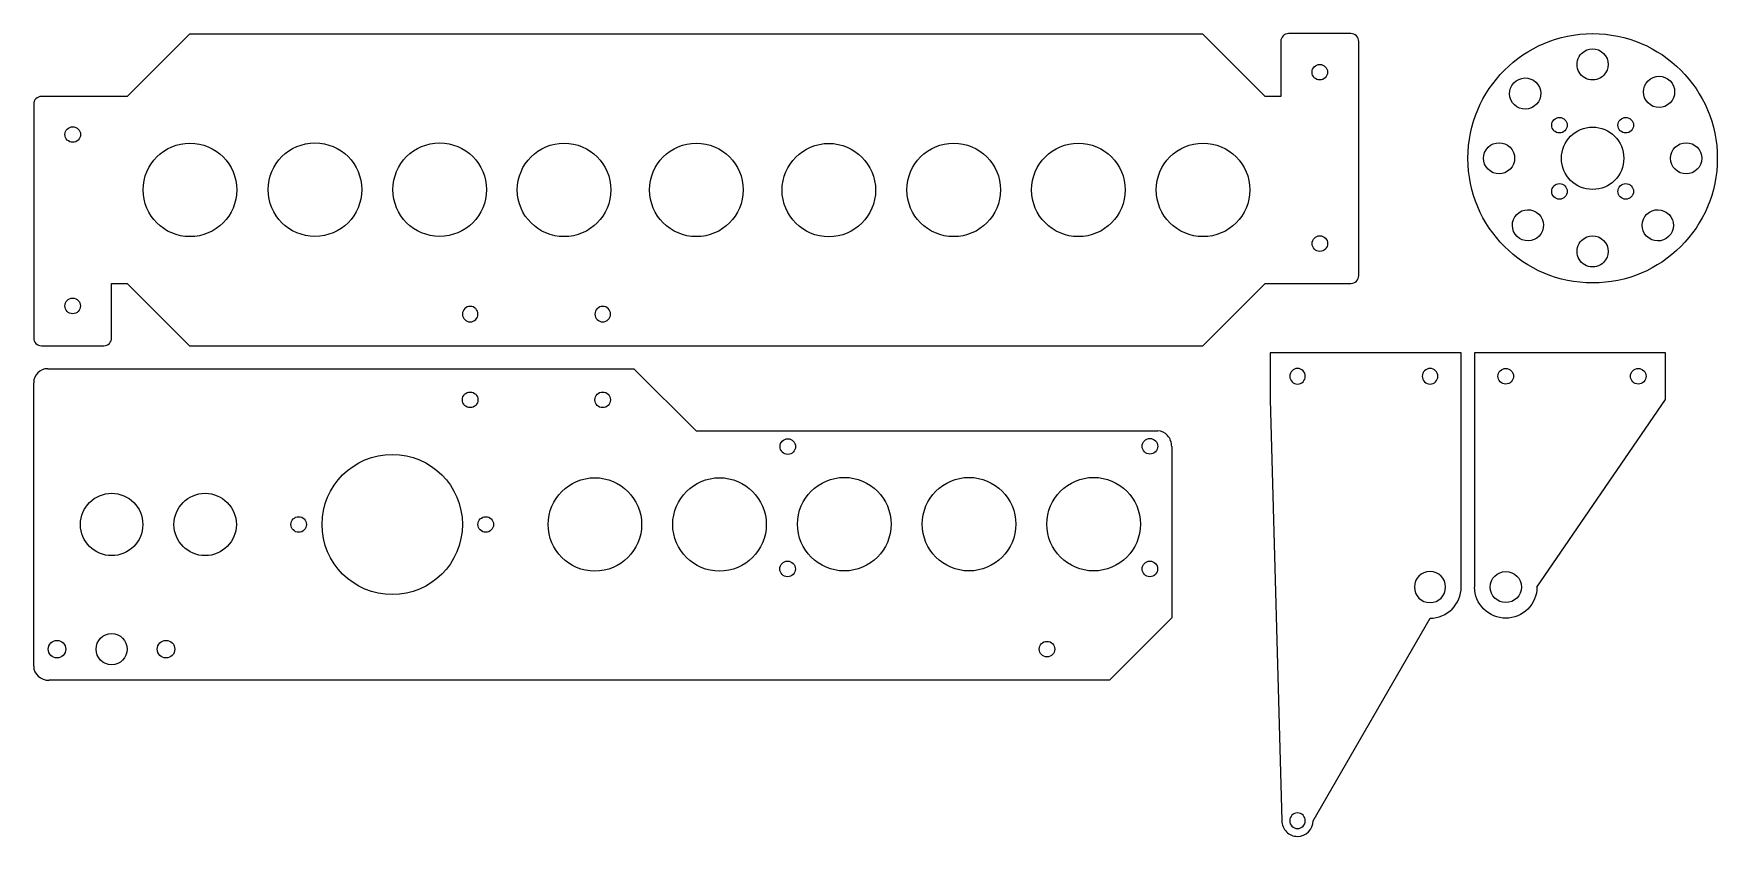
# Model space of a CAD drawing. Extents: x 0 to 27, y 0.1 to 12.9.
import ezdxf

# ---------------------------------------------------------------- set-up
doc = ezdxf.new("R2010")
doc.units = 0
doc.header["$MEASUREMENT"] = 0
doc.layers.get('0').update_dxf_attribs({"linetype": 'CONTINUOUS'})

msp = doc.modelspace()

# ---------------------------------------------------------------- linework, layer by layer
at = {"color": 7, "linetype": 'CONTINUOUS'}
for p, q in [((0.006944, 2.780172), (0.006944, 7.330172)), ((0.231944, 7.555172), (9.631944, 7.555172)), ((9.631944, 7.555172), (10.631944, 6.555172)), ((10.631944, 6.555172), (18.031944, 6.555172)), ((18.256944, 6.305172), (18.256944, 3.555172)), ((18.256944, 3.555172), (17.256944, 2.555172)), ((20.52434, 0.301777), (22.39934, 3.551777)), ((17.256944, 2.555172), (0.256944, 2.555172))]:
    msp.add_line(p, q, dxfattribs=at)
for points in [[(2.507909, 12.923381), (1.506944, 11.919602), (0.131944, 11.923228, 0.414214), (0.006944, 11.798228), (0.006944, 8.048381, 0.414214), (0.131944, 7.923381), (1.131944, 7.923381, 0.414214), (1.256944, 8.048381), (1.256944, 8.923381)], [(1.256944, 8.923381), (1.506944, 8.923381), (2.506944, 7.923381), (18.756944, 7.923381), (19.756944, 8.923381), (21.131944, 8.923228, 0.414214), (21.256944, 9.048228), (21.256944, 12.805172, 0.414214), (21.131944, 12.930172), (20.131944, 12.930172)], [(20.131944, 12.930172, 0.414214), (20.006944, 12.805172), (20.006944, 11.923381), (19.756944, 11.923381), (18.756944, 12.923381), (2.507909, 12.923381)], [(22.39934, 3.551777, 0.414214), (22.89934, 4.051777), (22.89934, 7.808567), (19.83684, 7.808567), (19.83684, 7.058567), (20.02434, 0.301777, 0.414214), (20.27434, 0.051777)], [(24.114548, 4.051777, -0.414214), (23.614548, 3.551777, -0.414214), (23.114548, 4.051777)]]:
    msp.add_lwpolyline(points, format="xyb", dxfattribs=at)
for points in [[(27.006944, 10.930172, -1), (23.006944, 10.930172, -1)], [(20.506944, 12.311962, -1), (20.756944, 12.311962, -1)], [(24.830168, 12.613739, -1), (25.183721, 12.260186, -1)], [(23.822359, 12.19698, -1), (24.02732, 11.74092, -1)], [(25.89563, 12.17241, -1), (26.249183, 11.818857, -1)], [(0.507909, 11.311809, -1), (0.757909, 11.311809, -1)], [(24.350694, 11.461422, -1), (24.600694, 11.461422, -1)], [(24.506944, 10.930172, -1), (25.506944, 10.930172, -1)], [(25.413194, 11.461422, -1), (25.663194, 11.461422, -1)], [(1.763118, 10.423381, -1), (3.263118, 10.423381, -1)], [(3.767554, 10.427161, -1), (5.267554, 10.427161, -1)], [(5.768326, 10.427161, -1), (7.268326, 10.427161, -1)], [(7.763117, 10.423381, -1), (9.263117, 10.423381, -1)], [(9.884548, 10.423381, -1), (11.384548, 10.423381, -1)], [(12.008757, 10.419602, -1), (13.508757, 10.419602, -1)], [(14.011381, 10.423381, -1), (15.511381, 10.423381, -1)], [(16.010957, 10.423381, -1), (17.510957, 10.423381, -1)], [(18.009993, 10.423381, -1), (19.509993, 10.423381, -1)], [(23.330168, 11.106949, -1), (23.683721, 10.753395, -1)], [(26.256944, 10.930172, -1), (26.756944, 10.930172, -1)], [(24.350694, 10.398922, -1), (24.600694, 10.398922, -1)], [(25.413194, 10.398922, -1), (25.663194, 10.398922, -1)], [(23.789839, 10.029711, -1), (24.149509, 9.682382, -1)], [(26.232527, 10.028471, -1), (25.872857, 9.681141, -1)], [(20.507909, 9.561323, -1), (20.757909, 9.561323, -1)], [(24.830168, 9.613739, -1), (25.183721, 9.260186, -1)], [(0.506944, 8.561962, -1), (0.756944, 8.561962, -1)], [(7.132292, 8.430172, 1), (6.882292, 8.430172, 1)], [(9.257708, 8.430172, 1), (9.007708, 8.430172, 1)], [(20.399688, 7.433567, 1), (20.149688, 7.433567, 1)], [(22.525104, 7.433567, 1), (22.275104, 7.433567, 1)], [(23.488785, 7.433567, -1), (23.738785, 7.433567, -1)], [(25.614201, 7.433567, -1), (25.864201, 7.433567, -1)], [(6.881944, 7.055172, -1), (7.131944, 7.055172, -1)], [(9.006944, 7.055172, -1), (9.256944, 7.055172, -1)], [(11.975694, 6.305172, -1), (12.225694, 6.305172, -1)], [(17.783287, 6.310005, -1), (18.033287, 6.310005, -1)], [(4.631944, 5.055172, -1), (6.881944, 5.055172, -1)], [(8.25652, 5.055172, -1), (9.75652, 5.055172, -1)], [(10.255556, 5.055172, -1), (11.755556, 5.055172, -1)], [(12.256944, 5.06038, -1), (13.756944, 5.06038, -1)], [(14.25652, 5.06038, -1), (15.75652, 5.06038, -1)], [(16.255556, 5.06038, -1), (17.755556, 5.06038, -1)], [(0.756944, 5.055172, -1), (1.756944, 5.055172, -1)], [(2.256944, 5.055172, -1), (3.256944, 5.055172, -1)], [(4.131944, 5.055172, -1), (4.381944, 5.055172, -1)], [(7.131944, 5.055172, -1), (7.381944, 5.055172, -1)], [(11.971433, 4.342005, -1), (12.221433, 4.342005, -1)], [(17.781725, 4.342005, -1), (18.031725, 4.342005, -1)], [(22.64934, 4.051777, 1), (22.14934, 4.051777, 1)], [(23.364548, 4.051777, -1), (23.864548, 4.051777, -1)], [(1.006944, 3.055172, -1), (1.506944, 3.055172, -1)], [(0.239583, 3.055172, -1), (0.520833, 3.055172, -1)], [(1.989583, 3.055172, -1), (2.270833, 3.055172, -1)], [(16.131944, 3.055172, -1), (16.381944, 3.055172, -1)], [(20.39934, 0.301777, 1), (20.14934, 0.301777, 1)]]:
    msp.add_lwpolyline(points, format="xyb", close=True, dxfattribs=at)
msp.add_lwpolyline([(24.114548, 4.051777), (26.177048, 7.058567), (26.177048, 7.808567), (23.114548, 7.808567), (23.114548, 4.051777)], dxfattribs=at)
for centre, radius, start, end in [((0.231944, 7.330172), 0.225, 90, 180), ((20.27434, 0.301777), 0.25, 270, 0)]:
    msp.add_arc(centre, radius, start, end, dxfattribs=at)
for centre, major_axis, start_param, end_param in [((18.031944, 6.305172), (0, -0.25), 1.570796327, 3.141592654), ((0.256944, 2.780172), (0.25, 0), 3.141592654, 4.71238898)]:
    msp.add_ellipse(centre, major_axis=major_axis, ratio=0.9, start_param=start_param, end_param=end_param, dxfattribs=at)

doc.saveas('drawing.dxf')
